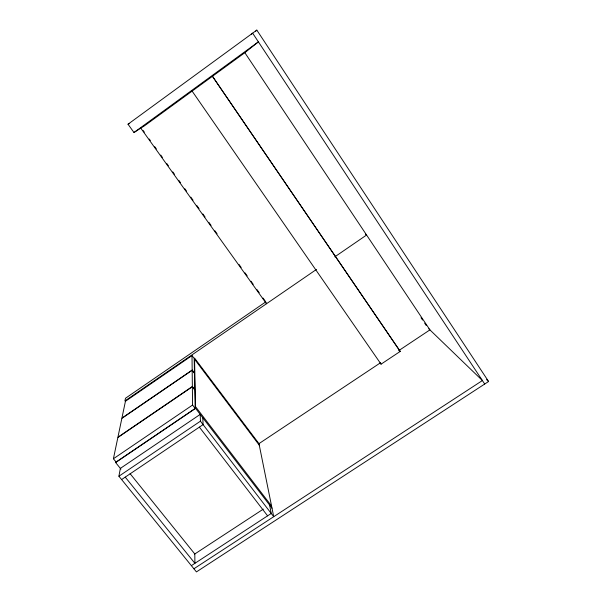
<?xml version="1.0" encoding="UTF-8"?>
<svg xmlns="http://www.w3.org/2000/svg" width="602" height="602" viewBox="0 0 602 602"><rect width="100%" height="100%" fill="white"/><g stroke="black" fill="none" stroke-linecap="round" stroke-linejoin="round"><path stroke-width="0.9" d="M133.975 132.508L258.393 41.862L244.841 52.698L144.563 125.75L133.975 132.508L128.015 124.208L256.821 30.1L488.591 381.502L196.433 571.9L118.91 476.22L120.355 468.394L200.203 414.394L200.443 421.174L273.722 516.697L258.965 443.644L194.529 358.047L195.59 408.359L272.006 508.201M120.927 469.093L115.637 462.547L115.893 461.252M113.409 458.762L117.857 437.511L192.362 386.74L194.815 389.961L195.176 408.449L116.073 462.058L113.409 458.762L192.572 405.048L192.362 386.74M192.121 91.105L381.058 364.165L400.217 351.417L212.446 76.281L400.217 351.417M251.327 34.48L252.637 33.155L484.708 384.031M255.496 31.409L256.821 30.1M265.753 301.903L125.479 398.261L124.907 400.955L316.532 269.387M334.825 256.828L366.588 235.028L365.497 234.178M192.008 355.571L125.442 401.271L121.913 418.119L192.173 370.049L192.008 355.571L194.19 358.476L194.484 373.105L192.173 370.049M192.173 370.268L121.86 418.367L117.917 437.233L192.362 386.492L192.173 370.268L194.484 373.323L194.807 389.712L192.362 386.492M115.637 462.547L195.59 408.359M118.91 476.22L200.443 421.174M121.612 479.561L203.092 424.621L202.799 417.78M258.725 443.802L380.675 362.652M398.652 350.688L429.926 329.881L244.886 52.765M194.446 554.209L263.315 509.119M191.361 565.639L271.239 513.461L269.576 505.018M193.904 568.77L482.405 380.539L428.805 328.805M128.015 124.208L129.693 123.47M486.559 379.584L488.591 381.502M125.239 477.123L194.913 563.322L194.8 553.975L130.085 473.654M199.375 427.127L267.604 515.839M195.552 406.689L271.577 506.071M192.572 405.048L195.176 408.449M194.551 359.236L259.274 445.171M380.201 362.968L381.058 364.165M143.231 130.611L144.322 132.139M149.251 139.024L150.342 140.552M154.722 146.67L156.362 148.957M160.742 155.075L162.382 157.37M166.754 163.488L168.394 165.783M172.774 171.901L174.414 174.189M178.794 180.307L180.434 182.602M184.814 188.719L186.454 191.015M190.826 197.132L193.016 200.188M196.846 205.538L199.036 208.601M202.866 213.951L205.056 217.006M208.886 222.364L211.069 225.419M214.899 230.769L217.089 233.832M238.971 264.413L241.161 267.476M244.991 272.826L247.181 275.882M251.011 281.232L253.201 284.294M257.024 289.645L259.214 292.707M263.044 298.058L265.234 301.113M140.522 127.767L266.483 303.754L266.016 302.505M421.024 317.698L422.581 320.031M424.658 323.139L426.216 325.471"/></g></svg>
